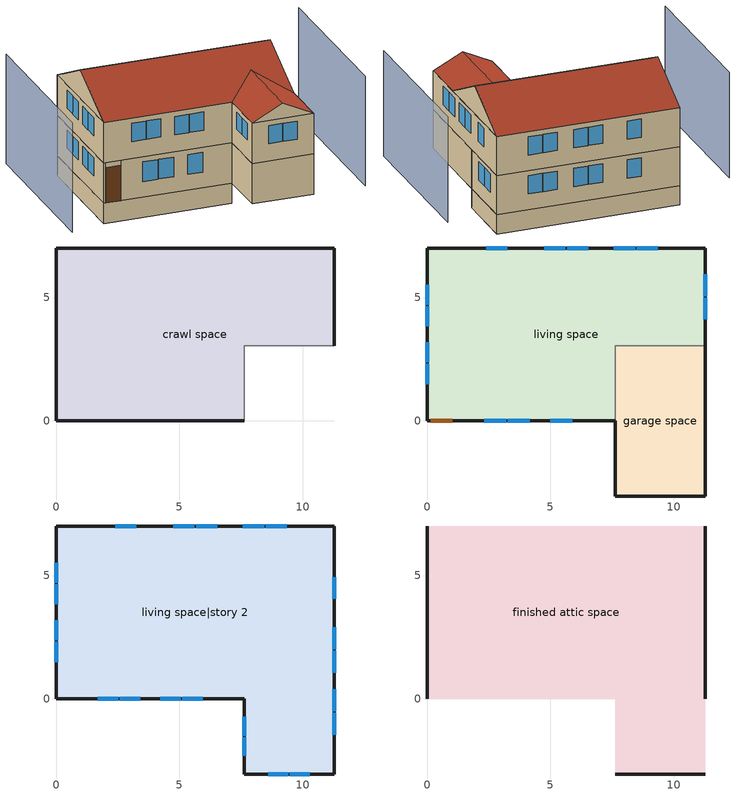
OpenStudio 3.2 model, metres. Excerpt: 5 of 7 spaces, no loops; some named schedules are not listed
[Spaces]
crawl space
 floor foundation (FloorFndGrndCS): 0,0 0,7.01 11.28,7.01 11.28,3.05 7.62,3.05 7.62,0 z-1.22
 wall foundation (WallFndGrndCS): 11.28,3.05 11.28,7.01 0,7.01 0,0 7.62,0 z-1.22:0
 wall adiabatic (WallFndGrndCS): 7.62,0 7.62,3.05 11.28,3.05 z-1.22:0
garage space
 floor foundation (FloorFndGrndUnfinSlab): 7.62,-3.05 7.62,3.05 11.28,3.05 11.28,-3.05 z0
 wall outside (WallExtUninsUnfin): 7.62,0 7.62,-3.05 11.28,-3.05 11.28,3.05 z0:2.44
 wall to living space (WallIntFinInsUnfin Reversed): 11.28,3.05 7.62,3.05 7.62,0 z0:2.44
living space
 floor to crawl space (FloorCSInsFin Reversed): 0,0 0,7.01 11.28,7.01 11.28,3.05 7.62,3.05 7.62,0 z0
 wall outside (WallExtInsFin): 11.28,3.05 11.28,7.01 0,7.01 0,0 0.13,0 1.05,0 7.62,0 z0:2.44
 window (WindowConstruction): 2.32,0 3.21,0 / 3.27,0 4.16,0 / 4.98,0 5.87,0 z0.95:2.13; 9.35,7.01 8.49,7.01 / 8.43,7.01 7.57,7.01 / 6.53,7.01 5.67,7.01 / 5.61,7.01 4.75,7.01 / 3.25,7.01 2.39,7.01 z0.98:2.13; 0,5.52 0,4.7 / 0,4.64 0,3.83 / 0,3.18 0,2.37 / 0,2.31 0,1.49 z1.05:2.13; 11.28,4.12 11.28,5 / 11.28,5.06 11.28,5.94 z0.96:2.13
 door (Door): 0.15,0 1.02,0 z0:2.13
living space|story 2
 floor to garage space (FloorFinInsUnfin): 11.28,3.05 11.28,-3.05 7.62,-3.05 7.62,3.05 z2.44
 floor to living space (FloorFinUninsFin): 11.28,7.01 11.28,3.05 7.62,3.05 7.62,0 0,0 0,7.01 z2.44
 wall outside (WallExtInsFin): 0,7.01 0,0 7.62,0 7.62,-3.05 11.28,-3.05 11.28,7.01 0,7.01 z2.44:4.88
 window (WindowConstruction): 1.68,0 2.51,0 / 2.57,0 3.4,0 / 4.22,0 5.05,0 / 5.11,0 5.94,0 z3.47:4.57; 8.61,-3.05 9.42,-3.05 / 9.48,-3.05 10.29,-3.05 / 0,5.52 0,4.7 / 0,4.64 0,3.83 / 0,3.18 0,2.37 / 0,2.31 0,1.49 z3.49:4.57; 9.35,7.01 8.49,7.01 / 8.43,7.01 7.57,7.01 / 6.53,7.01 5.67,7.01 / 5.61,7.01 4.75,7.01 / 3.25,7.01 2.39,7.01 z3.42:4.57; 7.62,-0.73 7.62,-1.49 / 7.62,-1.55 7.62,-2.31 z3.56:4.57; 11.28,-1.45 11.28,-0.56 / 11.28,-0.5 11.28,0.38 / 11.28,1.07 11.28,1.95 / 11.28,2.01 11.28,2.9 / 11.28,4.05 11.28,4.94 z3.39:4.57
finished attic space
 floor to living space|story 2 (FloorFinUninsFin): 11.28,7.01 11.28,0 0,0 0,7.01 z4.88; 7.62,-3.05 7.62,0 11.28,0 11.28,-3.05 z4.88
 wall outside (WallExtInsFin): 0,3.51,6.63 0,7.01,4.88 0,0,4.88; 11.28,3.51,6.63 11.28,0,4.88 11.28,7.01,4.88; 7.62,-3.05,4.88 11.28,-3.05,4.88 9.45,-3.05,5.79
 roof outside (RoofFinInsExt): 0,3.51,6.63 11.28,3.51,6.63 11.28,7.01,4.88 0,7.01,4.88; 7.62,0,4.88 7.62,-3.05,4.88 9.45,-3.05,5.79 9.45,1.83,5.79; 11.28,0,4.88 9.45,1.83,5.79 9.45,-3.05,5.79 11.28,-3.05,4.88; 0,3.51,6.63 0,0,4.88 7.62,0,4.88 9.45,1.83,5.79 11.28,0,4.88 11.28,3.51,6.63
shading: -3.05,7.01 -3.05,-3.05 / 14.33,-3.05 14.33,7.01 z0:6.63
[Site]
Denver Intl Ap_CO_USA: Latitude {deg}=39.83; Longitude {deg}=-104.65; Time Zone {hr}=-7; Elevation {m}=1650; Terrain=Suburbs
[ClimateZones]
Climate Zone Institution Name 1=Building America; Climate Zone Document Year 1=0; Climate Zone Value 1=Cold
[Site:WaterMainsTemperature]
Calculation Method=Correlation; Annual Average Outdoor Air Temperature {C}=10.8753; Maximum Difference In Monthly Average Outdoor Air Temperatures {deltaC}=23.1524
[Site:GroundTemperature:Deep]
10.8753, 10.8753, 10.8753, 10.8753, 10.8753, 10.8753, 10.8753, 10.8753, 10.8753, 10.8753, 10.8753, 10.8753
[Building]
Building 1: North Axis {deg}=22.5; Standards Number of Stories=3; Standards Number of Above Ground Stories=3; Standards Building Type=singlefamilydetached; Standards Number of Living Units=1
[Material] Roughness=Rough
Name | Thickness {m} | Conductivity {W/m-K} | Density {kg/m3} | Specific Heat {J/kg-K} | Thermal Absorptance | Solar Absorptance | Visible Absorptance
Asphalt Shingles, Medium | 0.009525 | 0.162714 | 1121.4 | 1465.45 | 0.91 | 0.85 | 0.85
RoofSheathing | 0.01905 | 0.115458 | 512.64 | 1214.23 | 0.82 | 0.3 | 0.3
RoofIns | 0.23495 | 0.0475588 | 78.34581 | 1123.46 | 0.91 | 0.85 | 0.91
Drywall 0.5 in. | 0.0127 | 0.160291 | 801 | 837.4 | 0.9 | 0.5 | 0.1
FoundationExtVertIns | 0.051816 | 0.029427 | 32.04 | 1214.23
Concrete 8.0 in.; FootingMaterial | 0.2032 | 1.803125 | 2242.8 | 837.4 | 0.9
Concrete 4.0 in. | 0.1016 | 1.803125 | 2242.8 | 837.4 | 0.9
FloorIns | 0.23495 | 2.59817 | 67.691 | 1210.98 | 0.82 | 0.3 | 0.3
Wood Floor | 0.015875 | 0.115458 | 544.68 | 1214.23
Floor Covering | 0.0127 | 0.0433444 | 54.468 | 1339.84 | 0.9 | 0.9
FloorIns 1 | 0.1397 | 0.0489548 | 106.365 | 1151.69 | 0.82 | 0.3 | 0.3
FloorFinStudAndAirFloor | 0.1397 | 0.557395 | 67.691 | 1210.98 | 0.9 | 0.5 | 0.9
Vinyl, Light | 0.009525 | 0.089435 | 177.822 | 1046.75 | 0.9 | 0.3 | 0.3
WallSheathing | 0.0127 | 0.115458 | 512.64 | 1214.23 | 0.82 | 0.3 | 0.3
WallStudAndCavity | 0.0889 | 0.054245 | 162.403 | 1178.92 | 0.9 | 0.3 | 0.9
WallStudAndCavity 1 | 0.0889 | 0.0548529 | 162.403 | 1178.92 | 0.82 | 0.3 | 0.82
WallStudAndCavity 2 | 0.0889 | 0.393744 | 83.0341 | 1211.67 | 0.9 | 0.3 | 0.9
WallStudAndCavity 3 | 0.0889 | 0.397942 | 83.0341 | 1211.67 | 0.82 | 0.3 | 0.3
res furniture material finished attic space | 0.1524 | 0.115458 | 640.8 | 1214.23 | 0.9 | 0.6 | 0.1
DoorMaterial | 0.04445 | 0.0612267 | 512.64 | 1214.23 | 0.82 | 0.3 | 0.3
[Construction]
RoofFinInsExt: Asphalt Shingles, Medium, RoofSheathing, RoofIns, Drywall 0.5 in.
WallFndGrndCS: Concrete 8.0 in.
FloorFndGrndCS; FloorFndGrndUnfinSlab: Concrete 4.0 in.
FloorCSInsFin Reversed: Floor Covering, Wood Floor, RoofSheathing, FloorIns
FootingConstruction: FootingMaterial
FloorFinInsUnfin: FloorIns 1, RoofSheathing, Wood Floor, Floor Covering
FloorFinUninsFin: Drywall 0.5 in., FloorFinStudAndAirFloor, RoofSheathing, Wood Floor, Floor Covering
WallExtInsFin: Vinyl, Light, WallSheathing, WallStudAndCavity, Drywall 0.5 in.
WallIntFinInsUnfin Reversed: WallStudAndCavity 1, WallSheathing
WallExtUninsUnfin: Vinyl, Light, WallSheathing, WallStudAndCavity 2
WallIntFinUninsFin: WallStudAndCavity 3, Drywall 0.5 in.
res furniture construction finished attic space; res furniture construction living space|story 2; res furniture construction living space; res furniture construction garage space: res furniture material finished attic space
WindowConstruction: WindowMaterial
Door: DoorMaterial
[WindowMaterial:Shade]
CoolingShade: Solar Transmittance=0.999; Solar Reflectance=0.00099; Visible Transmittance=0.999; Visible Reflectance=0.00099; Thermal Hemispherical Emissivity=1e-05; Thermal Transmittance=0.999; Thickness {m}=0.0001; Conductivity {W/m-K}=10000; Shade to Glass Distance {m}=0.001; Top Opening Multiplier=0; Bottom Opening Multiplier=0; Left-Side Opening Multiplier=0; Right-Side Opening Multiplier=0; Airflow Permeability=0
[WindowMaterial:SimpleGlazingSystem]
WindowMaterial: U-Factor {W/m2-K}=2.10086; Solar Heat Gain Coefficient=0.21
[ThermalZone] Use Ideal Air Loads=No
living zone: Thermostat=living zone temperature setpoint
garage zone; crawl zone: 
res ds res ashp clg asys ret air zone; res ds res ashp htg asys ret air zone: Volume {m3}=0.25
[Sizing:Zone] Zone Cooling Design Supply Air Temperature Input Method=SupplyAirTemperature; Zone Cooling Design Supply Air Temperature {C}=14; Zone Cooling Design Supply Air Temperature Difference {deltaC}=11.11; Zone Heating Design Supply Air Temperature Input Method=SupplyAirTemperature; Zone Heating Design Supply Air Temperature {C}=40; Zone Heating Design Supply Air Temperature Difference {deltaC}=11.11; Zone Cooling Design Supply Air Humidity Ratio {kg-H2O/kg-air}=0.0085; Zone Heating Design Supply Air Humidity Ratio {kg-H2O/kg-air}=0.008; Cooling Design Air Flow Method=DesignDay; Heating Design Air Flow Method=DesignDay; Account for Dedicated Outdoor Air System=No; Dedicated Outdoor Air System Control Strategy=NeutralSupplyAir; Dedicated Outdoor Air Low Setpoint Temperature for Design {C}=autosize; Dedicated Outdoor Air High Setpoint Temperature for Design {C}=autosize
garage zone; crawl zone; res ds res ashp clg asys ret air zone; res ds res ashp htg asys ret air zone
[Space]
Name | Space Type | Thermal Zone | Building Unit
garage space | Space Type 1 | garage zone
living space; living space|story 2; finished attic space | Space Type 2 | living zone | unit 1
crawl space | Space Type 3 | crawl zone
res ds res ashp clg asys ret air space |  | res ds res ashp clg asys ret air zone
res ds res ashp htg asys ret air space |  | res ds res ashp htg asys ret air zone
[SpaceType]
Name | Standards Space Type
Space Type 1 | garage
Space Type 2 | living
Space Type 3 | crawlspace
[BuildingUnit]
unit 1: Building Unit Type=Residential
[External:File]
8760.csv: File=8760.csv
[People:Definition] Number of People Calculation Method=People; Fraction Radiant=0.319734; Sensible Heat Fraction=0.573; Carbon Dioxide Generation Rate {m3/s-W}=0; Enable ASHRAE 55 Comfort Warnings=No; Mean Radiant Temperature Calculation Type=ZoneAveraged
Name | Number of People {people}
res occupants|finished attic space; res occupants|living space|story 2 | 0.959012
res occupants|living space | 0.721975
[People] Number of People Schedule=occupants; Activity Level Schedule=res occupants activity schedule; Multiplier=1
Name | People Definition | Space or SpaceType
res occupants|finished attic space | res occupants|finished attic space | finished attic space
res occupants|living space | res occupants|living space | living space
res occupants|living space|story 2 | res occupants|living space|story 2 | living space|story 2
[Foundation:Kiva] Wall Height Above Grade {m}=0.2032; Wall Depth Below Slab {m}=0.2032
Name | Exterior Vertical Insulation Material | Exterior Vertical Insulation Depth {m} | Footing Wall Construction
Foundation Kiva 1 | FoundationExtVertIns | 1.2192
Foundation Kiva 2 |  |  | FootingConstruction
[Foundation:Kiva:Settings]
Soil Conductivity {W/m-K}=1.731; Soil Density {kg/m3}=1842.3; Soil Specific Heat {J/kg-K}=418.7; Ground Solar Absorptivity=0.9; Ground Thermal Absorptivity=0.9; Ground Surface Roughness {m}=0.03; Far-Field Width {m}=40; Deep-Ground Boundary Condition=ZeroFlux; Deep-Ground Depth {m}=40; Minimum Cell Dimension {m}=0.02; Maximum Cell Growth Coefficient=1.5; Simulation Timestep=Hourly
[SurfaceProperty:ExposedFoundationPerimeter] Exposed Perimeter Calculation Method=TotalExposedPerimeter
Name | Total Exposed Perimeter {m}
Surface 28 | 29.8704
Surface 1 | 12.8016
[InternalMass:Definition] Design Level Calculation Method=SurfaceArea
Name | Construction | Surface Area {m2}
finished attic space Partition; living space|story 2 Partition | WallIntFinUninsFin | 90.2089
living space Partition | WallIntFinUninsFin | 67.9121
res furniture mass finished attic space | res furniture construction finished attic space | 36.0835
res furniture mass living space|story 2 | res furniture construction living space|story 2 | 36.0835
res furniture mass living space | res furniture construction living space | 27.1648
res furniture mass garage space | res furniture construction garage space | 2.22967
[InternalMass] Multiplier=1
Name | Internal Mass Definition | Space or SpaceType
finished attic space Partition | finished attic space Partition | finished attic space
living space|story 2 Partition | living space|story 2 Partition | living space|story 2
living space Partition | living space Partition | living space
res furniture mass finished attic space | res furniture mass finished attic space | finished attic space
res furniture mass living space|story 2 | res furniture mass living space|story 2 | living space|story 2
res furniture mass living space | res furniture mass living space | living space
res furniture mass garage space | res furniture mass garage space | garage space
[ShadingControl]
WindowShadingControl: Shading Type=InteriorShade; Shading Device Material=CoolingShade; Shading Control Type=OnIfScheduleAllows; Schedule=Window shading schedule; Shading Control Is Scheduled=Yes; Multiple Surface Control Type=Sequential; Sub Surface Name 1=Surface 10 - Window 1; Sub Surface Name 2=Surface 18 - Window 2; Sub Surface Name 3=Surface 18 - Window 3; Sub Surface Name 4=Surface 18 - Window 1; Sub Surface Name 5=Surface 8 - Window 4; Sub Surface Name 6=Surface 17 - Window 3; Sub Surface Name 7=Surface 20 - Window 1; Sub Surface Name 8=Surface 17 - Window 1; Sub Surface Name 9=Surface 17 - Window 4; Sub Surface Name 10=Surface 13 - Window 2; Sub Surface Name 11=Surface 13 - Window 1; Sub Surface Name 12=Surface 19 - Window 2; Sub Surface Name 13=Surface 17 - Window 2; Sub Surface Name 14=Surface 21 - Window 2; Sub Surface Name 15=Surface 21 - Window 3; Sub Surface Name 16=Surface 9 - Window 3; Sub Surface Name 17=Surface 16 - Window 4; Sub Surface Name 18=Surface 21 - Window 4; Sub Surface Name 19=Surface 18 - Window 4; Sub Surface Name 20=Surface 16 - Window 1; Sub Surface Name 21=Surface 18 - Window 5; Sub Surface Name 22=Surface 21 - Window 1; Sub Surface Name 23=Surface 10 - Window 2; Sub Surface Name 24=Surface 8 - Window 3; Sub Surface Name 25=Surface 17 - Window 5; Sub Surface Name 26=Surface 9 - Window 4; Sub Surface Name 27=Surface 9 - Window 2; Sub Surface Name 28=Surface 9 - Window 5; Sub Surface Name 29=Surface 9 - Window 1; Sub Surface Name 30=Surface 20 - Window 2; Sub Surface Name 31=Surface 16 - Window 2; Sub Surface Name 32=Surface 13 - Window 3; Sub Surface Name 33=Surface 16 - Window 3; Sub Surface Name 34=Surface 8 - Window 1; Sub Surface Name 35=Surface 19 - Window 1; Sub Surface Name 36=Surface 8 - Window 2
[WaterUse:Equipment:Definition]
Name | Peak Flow Rate {m3/s} | Target Temperature Schedule
res shower | 0.0176332 | fixtures temperature schedule
res sink | 0.0157378 | fixtures temperature schedule
res bath | 0.00441644 | fixtures temperature schedule
res shower dist; res sink dist; res bath dist | 0 | fixtures temperature schedule
res dw | 0.00104011 | res dw temperature schedule
res cw | 0.00629939 | res cw temperature schedule
[WaterUse:Equipment] Space=finished attic space
Name | Water Use Equipment Definition | Flow Rate Fraction Schedule
res shower | res shower | showers
res sink | res sink | sinks
res bath | res bath | baths
res shower dist | res shower dist | showers
res sink dist | res sink dist | sinks
res bath dist | res bath dist | baths
res dw | res dw | dishwasher
res cw | res cw | clothes_washer
[OtherEquipment:Definition] Design Level Calculation Method=EquipmentLevel
Name | Design Level {W} | Fraction Latent | Fraction Radiant | Fraction Lost
res shower | 507081 | 0.487197 | 0 | 0
res sink | 158036 | 0.312221 | 0 | 0
res bath | 65146.3 | 0 | 0 | 0
res hot water distribution | 99.0622 | 0 | 0 | 0
res range gas | 373.944 | 0.2 | 0.18 | 0.5
res cd gas | 195439 | 0.05 | 0.06 | 0.85
res ds res ashp clg asys SupSLkToLvEq; res ds res ashp clg asys SupLatLkToLvEq; res ds res ashp clg asys SupDCnToLvEq; res ds res ashp clg asys SupDCnToAhEq; res ds res ashp clg asys RetDCnToPlEq; res ds res ashp clg asys RetDCnToAhEquip; res ds res ashp clg asys SupSLkToAhEq; res ds res ashp clg asys SupLatLkToAhEq; res ds res ashp clg asys RetSLkEq; res ds res ashp clg asys RetLatLkEq; res ds res ashp htg asys SupSLkToLvEq; res ds res ashp htg asys SupLatLkToLvEq; res ds res ashp htg asys SupDCnToLvEq; res ds res ashp htg asys SupDCnToAhEq; res ds res ashp htg asys RetDCnToPlEq; res ds res ashp htg asys RetDCnToAhEquip; res ds res ashp htg asys SupSLkToAhEq; res ds res ashp htg asys SupLatLkToAhEq; res ds res ashp htg asys RetSLkEq; res ds res ashp htg asys RetLatLkEq | 0
[OtherEquipment]
Name | Other Equipment Definition | Space or SpaceType | Schedule | Fuel Type
res shower | res shower | finished attic space | showers
res sink | res sink | finished attic space | sinks
res bath | res bath | finished attic space | baths
res hot water distribution | res hot water distribution | finished attic space | res hot water distribution schedule
res range gas | res range gas | finished attic space | cooking_range | NaturalGas
res cd gas | res cd gas | finished attic space | clothes_dryer | NaturalGas
res ds res ashp clg asys SupSLkToLvEq | res ds res ashp clg asys SupSLkToLvEq | finished attic space | Always On Discrete | None
res ds res ashp clg asys SupLatLkToLvEq | res ds res ashp clg asys SupLatLkToLvEq | finished attic space | Always On Discrete | None
res ds res ashp clg asys SupDCnToLvEq | res ds res ashp clg asys SupDCnToLvEq | finished attic space | Always On Discrete | None
res ds res ashp clg asys SupDCnToAhEq | res ds res ashp clg asys SupDCnToAhEq | garage space | Always On Discrete | None
res ds res ashp clg asys RetDCnToPlEq | res ds res ashp clg asys RetDCnToPlEq | res ds res ashp clg asys ret air space | Always On Discrete | None
res ds res ashp clg asys RetDCnToAhEquip | res ds res ashp clg asys RetDCnToAhEquip | garage space | Always On Discrete | None
res ds res ashp clg asys SupSLkToAhEq | res ds res ashp clg asys SupSLkToAhEq | garage space | Always On Discrete | None
res ds res ashp clg asys SupLatLkToAhEq | res ds res ashp clg asys SupLatLkToAhEq | garage space | Always On Discrete | None
res ds res ashp clg asys RetSLkEq | res ds res ashp clg asys RetSLkEq | res ds res ashp clg asys ret air space | Always On Discrete | None
res ds res ashp clg asys RetLatLkEq | res ds res ashp clg asys RetLatLkEq | res ds res ashp clg asys ret air space | Always On Discrete | None
res ds res ashp htg asys SupSLkToLvEq | res ds res ashp htg asys SupSLkToLvEq | finished attic space | Always On Discrete | None
res ds res ashp htg asys SupLatLkToLvEq | res ds res ashp htg asys SupLatLkToLvEq | finished attic space | Always On Discrete | None
res ds res ashp htg asys SupDCnToLvEq | res ds res ashp htg asys SupDCnToLvEq | finished attic space | Always On Discrete | None
res ds res ashp htg asys SupDCnToAhEq | res ds res ashp htg asys SupDCnToAhEq | garage space | Always On Discrete | None
res ds res ashp htg asys RetDCnToPlEq | res ds res ashp htg asys RetDCnToPlEq | res ds res ashp htg asys ret air space | Always On Discrete | None
res ds res ashp htg asys RetDCnToAhEquip | res ds res ashp htg asys RetDCnToAhEquip | garage space | Always On Discrete | None
res ds res ashp htg asys SupSLkToAhEq | res ds res ashp htg asys SupSLkToAhEq | garage space | Always On Discrete | None
res ds res ashp htg asys SupLatLkToAhEq | res ds res ashp htg asys SupLatLkToAhEq | garage space | Always On Discrete | None
res ds res ashp htg asys RetSLkEq | res ds res ashp htg asys RetSLkEq | res ds res ashp htg asys ret air space | Always On Discrete | None
res ds res ashp htg asys RetLatLkEq | res ds res ashp htg asys RetLatLkEq | res ds res ashp htg asys ret air space | Always On Discrete | None
[ThermostatSetpoint:DualSetpoint]
living zone temperature setpoint: Heating Setpoint Temperature Schedule=res heating setpoint; Cooling Setpoint Temperature Schedule=res cooling setpoint
[ElectricEquipment:Definition] Design Level Calculation Method=EquipmentLevel
Name | Design Level {W} | Fraction Latent | Fraction Radiant | Fraction Lost
res ceil fan non benchmark equip | 0 | 0 | 0.558 | 0.07
res ceil fan benchmark|finished attic space; res ceil fan benchmark|living space|story 2 | 16.4343 | 0 | 0.558 | 0.07
res ceil fan benchmark|living space | 12.3722 | 0 | 0.558 | 0.07
res refrig | 65.0889 | 0 | 0 | 0
res range electric | 35.8746 | 0.3 | 0.24 | 0.3
res dw | 136388 | 0.15 | 0.36 | 0.25
res cw | 70491.5 | 0 | 0.48 | 0.2
res cd electric | 14710.5 | 0 | 0.6 | 0
res misc plug loads|finished attic space; res misc plug loads|living space|story 2 | 181.559 | 0.021 | 0.558 | 0.049
res misc plug loads|living space | 136.683 | 0.021 | 0.558 | 0.049
res infil_1 house fan; res infil_1 range fan; res infil_1 bath fan | 0 | 0 | 0 | 1
[ElectricEquipment]
Name | Electric Equipment Definition | Space or SpaceType | Schedule
res ceil fan non benchmark equip | res ceil fan non benchmark equip | finished attic space | res ceil fan master
res ceil fan benchmark|finished attic space | res ceil fan benchmark|finished attic space | finished attic space | ceiling_fan
res ceil fan benchmark|living space | res ceil fan benchmark|living space | living space | ceiling_fan
res ceil fan benchmark|living space|story 2 | res ceil fan benchmark|living space|story 2 | living space|story 2 | ceiling_fan
res refrig | res refrig | finished attic space | res refrig schedule
res range electric | res range electric | finished attic space | cooking_range
res dw | res dw | finished attic space | dishwasher_power
res cw | res cw | finished attic space | clothes_washer_power
res cd electric | res cd electric | finished attic space | clothes_dryer
res misc plug loads|finished attic space | res misc plug loads|finished attic space | finished attic space | plug_loads
res misc plug loads|living space | res misc plug loads|living space | living space | plug_loads
res misc plug loads|living space|story 2 | res misc plug loads|living space|story 2 | living space|story 2 | plug_loads
res infil_1 house fan | res infil_1 house fan | finished attic space | Always On Discrete
res infil_1 range fan | res infil_1 range fan | finished attic space | Always On Discrete
res infil_1 bath fan | res infil_1 bath fan | finished attic space | Always On Discrete
[EnergyManagementSystem:Sensor]
Name | Output Variable or Output Meter Index Key | Output Variable or Output Meter
res_ceil_fan_sched_val_sensor | res ceil fan schedule | Schedule Value
res_nv_pb_s |  | Site Outdoor Air Barometric Pressure
res_af_vw_s |  | Site Wind Speed
res_nv_wt_s |  | Site Outdoor Air Humidity Ratio
res_nv_1_nva_s | res nv_1 avail schedule | Schedule Value
res_nv_1_sp_s | res nv_1 temp schedule | Schedule Value
res_ds_res_ashp_clg_asys_ah_mfr_s | Node 25 | System Node Mass Flow Rate
res_ds_res_ashp_clg_asys_ah_vfr_s | Node 25 | System Node Current Density Volume Flow Rate
res_ds_res_ashp_clg_asys_ah_tt_s | Node 25 | System Node Temperature
res_ds_res_ashp_clg_asys_ra_t_s | Node 28 | System Node Temperature
res_ds_res_ashp_clg_asys_ah_wt_s | Node 25 | System Node Humidity Ratio
res_ds_res_ashp_clg_asys_ra_w_s | Node 28 | System Node Humidity Ratio
res_ds_res_ashp_clg_asys_ah_t_s; res_ds_res_ashp_htg_asys_ah_t_s | garage zone | Zone Air Temperature
res_ds_res_ashp_clg_asys_ah_w_s; res_ds_res_ashp_htg_asys_ah_w_s | garage zone | Zone Mean Air Humidity Ratio
res_ds_res_ashp_htg_asys_ah_mfr_s | Node 18 | System Node Mass Flow Rate
res_ds_res_ashp_htg_asys_ah_vfr_s | Node 18 | System Node Current Density Volume Flow Rate
res_ds_res_ashp_htg_asys_ah_tt_s | Node 18 | System Node Temperature
res_ds_res_ashp_htg_asys_ra_t_s | Node 21 | System Node Temperature
res_ds_res_ashp_htg_asys_ah_wt_s | Node 18 | System Node Humidity Ratio
res_ds_res_ashp_htg_asys_ra_w_s | Node 21 | System Node Humidity Ratio
res_infil_1_range_sch_s | res mv_1 range exhaust schedule | Schedule Value
res_infil_1_bath_sch_s | res mv_1 bath exhaust schedule | Schedule Value
res_infil_1_dryer_sch_s | clothes_dryer_exhaust | Schedule Value
res_infil_1_wh_sch_s | Always On Discrete | Schedule Value
[EnergyManagementSystem:Actuator]
Name | Actuated Component | Actuated Component Type | Actuated Component Control Type
res_ceil_fan_sched_override | res ceil fan master | Schedule:Constant | Schedule Value
res_nv_1_flow_act | res nv_1 flow | Zone Infiltration | Air Exchange Flow Rate
res_ds_res_ashp_clg_asys_SupSLkToLvEq_act | res ds res ashp clg asys SupSLkToLvEq | OtherEquipment | Power Level
res_ds_res_ashp_clg_asys_SupLatLkToLvEq_act | res ds res ashp clg asys SupLatLkToLvEq | OtherEquipment | Power Level
res_ds_res_ashp_clg_asys_SupDCnToLvEq_act | res ds res ashp clg asys SupDCnToLvEq | OtherEquipment | Power Level
res_ds_res_ashp_clg_asys_SupDCnToAhEq_act | res ds res ashp clg asys SupDCnToAhEq | OtherEquipment | Power Level
res_ds_res_ashp_clg_asys_RetDCnToPlEq_act | res ds res ashp clg asys RetDCnToPlEq | OtherEquipment | Power Level
res_ds_res_ashp_clg_asys_RetDCnToAhEquip_act | res ds res ashp clg asys RetDCnToAhEquip | OtherEquipment | Power Level
res_ds_res_ashp_clg_asys_SupSLkToAhEq_act | res ds res ashp clg asys SupSLkToAhEq | OtherEquipment | Power Level
res_ds_res_ashp_clg_asys_SupLatLkToAhEq_act | res ds res ashp clg asys SupLatLkToAhEq | OtherEquipment | Power Level
res_ds_res_ashp_clg_asys_RetSLkEq_act | res ds res ashp clg asys RetSLkEq | OtherEquipment | Power Level
res_ds_res_ashp_clg_asys_RetLatLkEq_act | res ds res ashp clg asys RetLatLkEq | OtherEquipment | Power Level
res_ds_res_ashp_clg_asys_AhToLivMix_act | res ds res ashp clg asys AhToLivMix | ZoneMixing | Air Exchange Flow Rate
res_ds_res_ashp_clg_asys_LivToAhMix_act | res ds res ashp clg asys LivToAhMix | ZoneMixing | Air Exchange Flow Rate
res_ds_res_ashp_htg_asys_SupSLkToLvEq_act | res ds res ashp htg asys SupSLkToLvEq | OtherEquipment | Power Level
res_ds_res_ashp_htg_asys_SupLatLkToLvEq_act | res ds res ashp htg asys SupLatLkToLvEq | OtherEquipment | Power Level
res_ds_res_ashp_htg_asys_SupDCnToLvEq_act | res ds res ashp htg asys SupDCnToLvEq | OtherEquipment | Power Level
res_ds_res_ashp_htg_asys_SupDCnToAhEq_act | res ds res ashp htg asys SupDCnToAhEq | OtherEquipment | Power Level
res_ds_res_ashp_htg_asys_RetDCnToPlEq_act | res ds res ashp htg asys RetDCnToPlEq | OtherEquipment | Power Level
res_ds_res_ashp_htg_asys_RetDCnToAhEquip_act | res ds res ashp htg asys RetDCnToAhEquip | OtherEquipment | Power Level
res_ds_res_ashp_htg_asys_SupSLkToAhEq_act | res ds res ashp htg asys SupSLkToAhEq | OtherEquipment | Power Level
res_ds_res_ashp_htg_asys_SupLatLkToAhEq_act | res ds res ashp htg asys SupLatLkToAhEq | OtherEquipment | Power Level
res_ds_res_ashp_htg_asys_RetSLkEq_act | res ds res ashp htg asys RetSLkEq | OtherEquipment | Power Level
res_ds_res_ashp_htg_asys_RetLatLkEq_act | res ds res ashp htg asys RetLatLkEq | OtherEquipment | Power Level
res_ds_res_ashp_htg_asys_AhToLivMix_act | res ds res ashp htg asys AhToLivMix | ZoneMixing | Air Exchange Flow Rate
res_ds_res_ashp_htg_asys_LivToAhMix_act | res ds res ashp htg asys LivToAhMix | ZoneMixing | Air Exchange Flow Rate
res_infil_1_house_fan_act | res infil_1 house fan | ElectricEquipment | Electricity Rate
res_infil_1_range_fan_act | res infil_1 range fan | ElectricEquipment | Electricity Rate
res_infil_1_bath_fan_act | res infil_1 bath fan | ElectricEquipment | Electricity Rate
res_infil_1_flow_act | res infil_1 flow | Zone Infiltration | Air Exchange Flow Rate
[EnergyManagementSystem:Program]
res_ceil_fan_schedule_program: If res_ceil_fan_sched_val_sensor == 0; Set res_ceil_fan_sched_override = 0; ElseIf res_ceil_fan_tin_sensor < 24.389; Set res_ceil_fan_sched_override = 0; Else; Set res_ceil_fan_sched_override = 1; EndIf
res_nv_1_program: Set Tdiff = res_af_1_tin_s-res_af_1_tt_s; Set dT = (@Abs Tdiff); Set pt = (@RhFnTdbWPb res_af_1_tt_s res_nv_wt_s res_nv_pb_s); Set NVA = 13603.507788086115; Set Cs = 0.00024368211683848797; Set Cw = 0.00010154062060207715; Set MNV = 2.464492068866018; Set MHR = 0.0115; Set MRH = 0.7; Set temp1 = (res_nv_1_nva_s*NVA); Set SGNV = temp1*((((Cs*dT)+(Cw*(res_af_vw_s^2)))^0.5)/1000); If (res_nv_wt_s<MHR) && (pt<MRH) && (res_af_1_tin_s>res_nv_1_sp_s); Set temp2 = (res_af_1_tin_s-res_nv_1_sp_s); Set NVadj1 = temp2/(res_af_1_tin_s-res_af_1_tt_s); Set NVadj2 = (@Min NVadj1 1); Set NVadj3 = (@Max NVadj2 0); Set NVadj = SGNV*NVadj3; Set res_nv_1_flow_act = (@Min NVadj MNV); Else; Set res_nv_1_flow_act = 0; EndIf
res_ds_res_ashp_clg_asys_program: Set res_ds_res_ashp_clg_asys_AhMfr = res_ds_res_ashp_clg_asys_ah_mfr_s; Set res_ds_res_ashp_clg_asys_FanRtf = res_ds_res_ashp_clg_asys_fan_rtf_s; Set res_ds_res_ashp_clg_asys_AhVfr = res_ds_res_ashp_clg_asys_ah_vfr_s; Set res_ds_res_ashp_clg_asys_AhTt = res_ds_res_ashp_clg_asys_ah_tt_s; Set res_ds_res_ashp_clg_asys_AhWt = res_ds_res_ashp_clg_asys_ah_wt_s; Set res_ds_res_ashp_clg_asys_RaT = res_ds_res_ashp_clg_asys_ra_t_s; Set res_ds_res_ashp_clg_asys_RaW = res_ds_res_ashp_clg_asys_ra_w_s; Set res_ds_res_ashp_clg_asys_AhT = res_ds_res_ashp_clg_asys_ah_t_s; Set res_ds_res_ashp_clg_asys_AhW = res_ds_res_ashp_clg_asys_ah_w_s; Run res_ds_res_ashp_clg_asys_lk_subrout; Set res_ds_res_ashp_clg_asys_SupSLkToLvEq_act = res_ds_res_ashp_clg_asys_SupSLkToLv; Set res_ds_res_ashp_clg_asys_SupLatLkToLvEq_act = res_ds_res_ashp_clg_asys_SupLatLkToLv; Set res_ds_res_ashp_clg_asys_SupDCnToLvEq_act = res_ds_res_ashp_clg_asys_SupDCnToLv; Set res_ds_res_ashp_clg_asys_SupDCnToAhEq_act = res_ds_res_ashp_clg_asys_SupDCnToAh; Set res_ds_res_ashp_clg_asys_SupSLkToAhEq_act = res_ds_res_ashp_clg_asys_SupSLkToAh; Set res_ds_res_ashp_clg_asys_SupLatLkToAhEq_act = res_ds_res_ashp_clg_asys_SupLatLkToAh; Set res_ds_res_ashp_clg_asys_RetSLkEq_act = res_ds_res_ashp_clg_asys_RetSLk; Set res_ds_res_ashp_clg_asys_RetLatLkEq_act = res_ds_res_ashp_clg_asys_RetLatLk; Set res_ds_res_ashp_clg_asys_RetDCnToPlEq_act = res_ds_res_ashp_clg_asys_RetDCnToPl; Set res_ds_res_ashp_clg_asys_RetDCnToAhEquip_act = res_ds_res_ashp_clg_asys_RetDCnToAh; Set res_ds_res_ashp_clg_asys_AhToLivMix_act = res_ds_res_ashp_clg_asys_AhToLiv; Set res_ds_res_ashp_clg_asys_LivToAhMix_act = res_ds_res_ashp_clg_asys_LivToAh
res_ds_res_ashp_htg_asys_program: Set res_ds_res_ashp_htg_asys_AhMfr = res_ds_res_ashp_htg_asys_ah_mfr_s; Set res_ds_res_ashp_htg_asys_FanRtf = res_ds_res_ashp_htg_asys_fan_rtf_s; Set res_ds_res_ashp_htg_asys_AhVfr = res_ds_res_ashp_htg_asys_ah_vfr_s; Set res_ds_res_ashp_htg_asys_AhTt = res_ds_res_ashp_htg_asys_ah_tt_s; Set res_ds_res_ashp_htg_asys_AhWt = res_ds_res_ashp_htg_asys_ah_wt_s; Set res_ds_res_ashp_htg_asys_RaT = res_ds_res_ashp_htg_asys_ra_t_s; Set res_ds_res_ashp_htg_asys_RaW = res_ds_res_ashp_htg_asys_ra_w_s; Set res_ds_res_ashp_htg_asys_AhT = res_ds_res_ashp_htg_asys_ah_t_s; Set res_ds_res_ashp_htg_asys_AhW = res_ds_res_ashp_htg_asys_ah_w_s; Run res_ds_res_ashp_htg_asys_lk_subrout; Set res_ds_res_ashp_htg_asys_SupSLkToLvEq_act = res_ds_res_ashp_htg_asys_SupSLkToLv; Set res_ds_res_ashp_htg_asys_SupLatLkToLvEq_act = res_ds_res_ashp_htg_asys_SupLatLkToLv; Set res_ds_res_ashp_htg_asys_SupDCnToLvEq_act = res_ds_res_ashp_htg_asys_SupDCnToLv; Set res_ds_res_ashp_htg_asys_SupDCnToAhEq_act = res_ds_res_ashp_htg_asys_SupDCnToAh; Set res_ds_res_ashp_htg_asys_SupSLkToAhEq_act = res_ds_res_ashp_htg_asys_SupSLkToAh; Set res_ds_res_ashp_htg_asys_SupLatLkToAhEq_act = res_ds_res_ashp_htg_asys_SupLatLkToAh; Set res_ds_res_ashp_htg_asys_RetSLkEq_act = res_ds_res_ashp_htg_asys_RetSLk; Set res_ds_res_ashp_htg_asys_RetLatLkEq_act = res_ds_res_ashp_htg_asys_RetLatLk; Set res_ds_res_ashp_htg_asys_RetDCnToPlEq_act = res_ds_res_ashp_htg_asys_RetDCnToPl; Set res_ds_res_ashp_htg_asys_RetDCnToAhEquip_act = res_ds_res_ashp_htg_asys_RetDCnToAh; Set res_ds_res_ashp_htg_asys_AhToLivMix_act = res_ds_res_ashp_htg_asys_AhToLiv; Set res_ds_res_ashp_htg_asys_LivToAhMix_act = res_ds_res_ashp_htg_asys_LivToAh
res_infil_1_program: Set p_m = 0.14; Set p_s = 0.22; Set s_m = 270; Set s_s = 370; Set z_m = 9.99744; Set z_s = 6.6294; Set f_t = (((s_m/z_m)^p_m)*((z_s/s_s)^p_s)); Set Tdiff = res_af_1_tin_s-res_af_1_tt_s; Set dT = @Abs Tdiff; Set c = 0.0682; Set Cs = 0.0889; Set Cw = 0.1284; Set n = 0.67; Set sft = (f_t*0.7000000000000001); Set temp1 = ((c*Cw)*((sft*res_af_vw_s)^(2*n)))^2; Set Qn = (((c*Cs*(dT^n))^2)+temp1)^0.5; Set Tdiff = res_af_1_tin_s-res_af_1_tt_s; Set dT = @Abs Tdiff; Set QWHV = res_infil_1_wh_sch_s*0.0268; Set Qrange = res_infil_1_range_sch_s*0.0472; Set Qdryer = res_infil_1_dryer_sch_s*0.0472; Set Qbath = res_infil_1_bath_sch_s*0.0472; Set QhpwhOut = 0; Set QhpwhIn = 0; Set QductsOut = 0; Set QductsIn = 0; Set QductsOut = QductsOut+res_ds_res_ashp_clg_asys_lk_ret_fan_equiv; Set QductsIn = QductsIn+res_ds_res_ashp_clg_asys_lk_sup_fan_equiv; Set QductsOut = QductsOut+res_ds_res_ashp_htg_asys_lk_ret_fan_equiv; Set QductsIn = QductsIn+res_ds_res_ashp_htg_asys_lk_sup_fan_equiv; Set Qout = QWHV+Qrange+Qbath+Qdryer+QhpwhOut+QductsOut; Set Qin = QhpwhIn+QductsIn; Set Qu = (@Abs (Qout-Qin)); Set Qb = (@Min Qout Qin); Set faneff_wh = 0.9438948864000002; Set res_infil_1_house_fan_act = (QWHV*300)/faneff_wh*1; Set faneff_sp = 0.4719474432000001; Set res_infil_1_range_fan_act = (Qrange*300)/faneff_sp; Set res_infil_1_bath_fan_act = (Qbath*300)/faneff_sp; Set Q_acctd_for_elsewhere = QhpwhOut+QhpwhIn+QductsOut+QductsIn; Set res_infil_1_flow_act = (((Qu^2)+(Qn^2))^0.5)-Q_acctd_for_elsewhere; Set res_infil_1_flow_act = (@Max res_infil_1_flow_act 0)
[EnergyManagementSystem:ProgramCallingManager]
res ceil fan program calling manager: BeginTimestepBeforePredictor; res_ceil_fan_schedule_program
res af_1 program calling manager: BeginTimestepBeforePredictor; res_infil_1_program; res_nv_1_program
res ds res ashp clg asys program calling manager: EndOfSystemTimestepAfterHVACReporting; res_ds_res_ashp_clg_asys_program
res ds res ashp htg asys program calling manager: EndOfSystemTimestepAfterHVACReporting; res_ds_res_ashp_htg_asys_program
[Lights:Definition] Design Level Calculation Method=LightingLevel; Fraction Radiant=0.6; Fraction Visible=0.2; Return Air Fraction=0
Name | Lighting Level {W}
res lighting interior finished attic space; res lighting interior living space|story 2 | 236.097
res lighting interior living space | 177.741
res lighting garage garage space | 22.6628
[Lights] Fraction Replaceable=1
Name | Lights Definition | Space or SpaceType | Schedule
res lighting interior finished attic space | res lighting interior finished attic space | finished attic space | lighting_interior
res lighting interior living space | res lighting interior living space | living space | lighting_interior
res lighting interior living space|story 2 | res lighting interior living space|story 2 | living space|story 2 | lighting_interior
res lighting garage garage space | res lighting garage garage space | garage space | lighting_garage
[Exterior:Lights:Definition]
res lighting exterior: Design Level {W}=52.9517
[Exterior:Lights]
res lighting exterior: Exterior Lights Definition=res lighting exterior; Schedule=lighting_exterior
[SpaceInfiltration:EffectiveLeakageArea]
res infil|garage space: Space or SpaceType=garage space; Schedule=Always On Discrete; Effective Air Leakage Area {cm2}=75.4291; Stack Coefficient=0.000129067; Wind Coefficient=4.38083e-05
[SpaceInfiltration:DesignFlowRate] Space or SpaceType=finished attic space; Schedule=Always On Discrete; Design Flow Rate Calculation Method=Flow/Space; Design Flow Rate {m3/s}=0
res nv_1 flow; res infil_1 flow
[AirLoopHVAC:ReturnPlenum]
Name | ThermalZone
res ashp clg asys return plenum | res ds res ashp clg asys ret air zone
res ashp htg asys return plenum | res ds res ashp htg asys ret air zone
[ZoneMixing] Schedule=Always On Continuous; Design Flow Rate Calculation Method=Flow/Zone; Design Flow Rate {m3/s}=0
Name | Zone | Source Zone
res ds res ashp clg asys AhToLivMix; res ds res ashp htg asys AhToLivMix | living zone | garage zone
res ds res ashp clg asys LivToAhMix; res ds res ashp htg asys LivToAhMix | garage zone | living zone
[EnergyManagementSystem:Subroutine]
res_ds_res_ashp_clg_asys_lk_subrout: Set f_sup = 0.1499250749250749; Set f_ret = 0.0750749250749251; Set f_OA = 0.0748501498501498; Set oafrate = f_OA * res_ds_res_ashp_clg_asys_AhVfr; Set suplkfrate = f_sup * res_ds_res_ashp_clg_asys_AhVfr; Set retlkfrate = f_ret * res_ds_res_ashp_clg_asys_AhVfr; Set res_ds_res_ashp_clg_asys_AhToLiv = (@Abs (suplkfrate-retlkfrate-oafrate)); Set res_ds_res_ashp_clg_asys_LivToAh = 0; Set res_ds_res_ashp_clg_asys_lk_sup_fan_equiv = 0; Set res_ds_res_ashp_clg_asys_lk_ret_fan_equiv = oafrate; If res_ds_res_ashp_clg_asys_AhMfr>0; Set h_SA=(@HFnTdbW res_ds_res_ashp_clg_asys_AhTt res_ds_res_ashp_clg_asys_AhWt); Set h_AHZ=(@HFnTdbW res_ds_res_ashp_clg_asys_AhT res_ds_res_ashp_clg_asys_AhW); Set h_RA=(@HFnTdbW res_ds_res_ashp_clg_asys_RaT res_ds_res_ashp_clg_asys_RaW); Set h_fg=(@HfgAirFnWTdb res_ds_res_ashp_clg_asys_AhWt res_ds_res_ashp_clg_asys_AhTt); Set SALkQtot=f_sup*res_ds_res_ashp_clg_asys_AhMfr*(h_RA-h_SA); Set temp1=h_fg*(res_ds_res_ashp_clg_asys_RaW-res_ds_res_ashp_clg_asys_AhWt); Set res_ds_res_ashp_clg_asys_SupLatLkToLv = f_sup*res_ds_res_ashp_clg_asys_AhMfr*temp1; Set res_ds_res_ashp_clg_asys_SupSLkToLv = SALkQtot-res_ds_res_ashp_clg_asys_SupLatLkToLv; Set eTm=(res_ds_res_ashp_clg_asys_FanRtf/(res_ds_res_ashp_clg_asys_AhMfr*1006.0))*167.957; Set eTm=0-eTm; Set temp4=res_ds_res_ashp_clg_asys_AhT; Set tsup=temp4+((res_ds_res_ashp_clg_asys_AhTt-res_ds_res_ashp_clg_asys_AhT)*(@Exp eTm)); Set temp5=tsup-res_ds_res_ashp_clg_asys_AhTt; Set res_ds_res_ashp_clg_asys_SupDCnToLv = res_ds_res_ashp_clg_asys_AhMfr*1006.0*temp5; Set res_ds_res_ashp_clg_asys_SupDCnToAh = 0-res_ds_res_ashp_clg_asys_SupDCnToLv; Set eTm=(res_ds_res_ashp_clg_asys_FanRtf/(res_ds_res_ashp_clg_asys_AhMfr*1006.0))*93.309; Set eTm=0-eTm; Set temp6=res_ds_res_ashp_clg_asys_AhT; Set tret=temp6+((res_ds_res_ashp_clg_asys_RaT-res_ds_res_ashp_clg_asys_AhT)*(@Exp eTm)); Set temp7=tret-res_ds_res_ashp_clg_asys_RaT; Set res_ds_res_ashp_clg_asys_RetDCnToPl=res_ds_res_ashp_clg_asys_AhMfr*1006.0*temp7; Set res_ds_res_ashp_clg_asys_RetDCnToAh=0-res_ds_res_ashp_clg_asys_RetDCnToPl; Set res_ds_res_ashp_clg_asys_RetLatLk=0; Set temp2=(res_ds_res_ashp_clg_asys_AhT-res_ds_res_ashp_clg_asys_RaT); Set res_ds_res_ashp_clg_asys_RetSLk=f_ret*res_ds_res_ashp_clg_asys_AhMfr*1006.0*temp2; Set QtLkToAHZn=f_sup*res_ds_res_ashp_clg_asys_AhMfr*(h_SA-h_AHZ); Set temp3=(res_ds_res_ashp_clg_asys_AhWt-res_ds_res_ashp_clg_asys_AhW); Set res_ds_res_ashp_clg_asys_SupLatLkToAh=f_sup*res_ds_res_ashp_clg_asys_AhMfr*h_fg; Set res_ds_res_ashp_clg_asys_SupLatLkToAh=res_ds_res_ashp_clg_asys_SupLatLkToAh*temp3; Set res_ds_res_ashp_clg_asys_SupSLkToAh=QtLkToAHZn-res_ds_res_ashp_clg_asys_SupLatLkToAh; Else; Set res_ds_res_ashp_clg_asys_SupLatLkToLv=0; Set res_ds_res_ashp_clg_asys_SupSLkToLv=0; Set res_ds_res_ashp_clg_asys_SupDCnToLv=0; Set res_ds_res_ashp_clg_asys_SupDCnToAh=0; Set res_ds_res_ashp_clg_asys_RetDCnToPl=0; Set res_ds_res_ashp_clg_asys_RetDCnToAh=0; Set res_ds_res_ashp_clg_asys_RetLatLk=0; Set res_ds_res_ashp_clg_asys_RetSLk=0; Set res_ds_res_ashp_clg_asys_SupLatLkToAh=0; Set res_ds_res_ashp_clg_asys_SupSLkToAh=0; EndIf
[Schedule:File] External File=8760.csv; Rows to Skip at Top=1; Number of Hours of Data=8760; Minutes per Item=60
Name | Column Number
occupants | 1
showers | 12
sinks | 13
baths | 11
ceiling_fan | 14
cooking_range | 2
dishwasher | 10
dishwasher_power | 17
clothes_washer | 8
clothes_washer_power | 16
clothes_dryer | 9
lighting_interior | 4
lighting_garage | 6
lighting_exterior | 5
plug_loads | 3
clothes_dryer_exhaust | 15
[Schedule:Constant]
Name | Value
res occupants activity schedule | 112.539
fixtures temperature schedule | 43.3333
Always On Discrete; res ceil fan master; Always On Continuous | 1
res dw temperature schedule; res cw temperature schedule | 52.666
[Schedule:Ruleset]
Name | Default Day Schedule | Summer Design Day Schedule | Winter Design Day Schedule
Window shading schedule | Schedule Day 3
res hot water distribution schedule | Schedule Day 4
res heating setpoint | Schedule Day 7 | res heating setpoint summer design | res heating setpoint winter design
res cooling setpoint | Schedule Day 8 | res cooling setpoint summer design | res cooling setpoint winter design
res ceil fan schedule | Schedule Day 2
res refrig schedule | Schedule Day 10 | res refrig schedule summer design | res refrig schedule winter design
res nv_1 temp schedule | Schedule Day 13
res nv_1 avail schedule | Schedule Day 14
res mv_1 range exhaust schedule | Schedule Day 17 | res mv_1 range exhaust schedule summer design | res mv_1 range exhaust schedule winter design
res mv_1 bath exhaust schedule | Schedule Day 18 | res mv_1 bath exhaust schedule summer design | res mv_1 bath exhaust schedule winter design
[Schedule:Day]
Schedule Day 3; Window shading schedule allday1; Window shading schedule allday2; Window shading schedule allday3; Window shading schedule allday4; Window shading schedule allday11; Window shading schedule allday12; Schedule Day 4; Schedule Day 7; Schedule Day 8; Schedule Day 2; Schedule Day 10; res refrig schedule winter design; Schedule Day 14: 24, 0, 0
Window shading schedule allday5; Window shading schedule allday6; Window shading schedule allday7; Window shading schedule allday8; Window shading schedule allday9; Window shading schedule allday10; res refrig schedule summer design: 24, 0, 1
res hot water distribution schedule allday1; res hot water distribution schedule allday2; res hot water distribution schedule allday3; res hot water distribution schedule allday4; res hot water distribution schedule allday5; res hot water distribution schedule allday6; res hot water distribution schedule allday7; res hot water distribution schedule allday8; res hot water distribution schedule allday9; res hot water distribution schedule allday10; res hot water distribution schedule allday11; res hot water distribution schedule allday12: 1, 0, 0.078424, 2, 0, 0.0392749, 4, 0, 0.00981873, 5, 0, 0.0392749, 6, 0, 0.274547, 7, 0, 0.941213, 8, 0, 1, 9, 0, 0.960725, 10, 0, 0.843152, 11, 0, 0.764728, 12, 0, 0.60788, 13, 0, 0.529456, 15, 0, 0.470544, 16, 0, 0.411757, 17, 0, 0.548968, 18, 0, 0.725453, 19, 0, 0.86279, 20, 0, 0.823515, 21, 0, 0.745091, 22, 0, 0.60788, 23, 0, 0.529456, 24, 0, 0.294058
res heating setpoint allday1; res heating setpoint allday2; res heating setpoint allday3; res heating setpoint allday4; res heating setpoint allday5; res heating setpoint allday6; res heating setpoint allday7; res heating setpoint allday8; res heating setpoint allday9; res heating setpoint allday10; res heating setpoint allday11; res heating setpoint allday12: 24, 0, 21.6667
res heating setpoint winter design; res cooling setpoint winter design: 24, 0, 21.1111
res heating setpoint summer design; res cooling setpoint summer design: 24, 0, 23.8889
res cooling setpoint allday1; res cooling setpoint allday2; res cooling setpoint allday3; res cooling setpoint allday4; res cooling setpoint allday5; res cooling setpoint allday6; res cooling setpoint allday7; res cooling setpoint allday8; res cooling setpoint allday9; res cooling setpoint allday10; res cooling setpoint allday11; res cooling setpoint allday12: 1, 0, 24.4444, 2, 0, 24.4444, 3, 0, 24.4444, 4, 0, 24.4444, 5, 0, 24.4444, 6, 0, 24.4444, 7, 0, 24.4444, 8, 0, 24.4444, 9, 0, 24.4444, 10, 0, 24.4444, 11, 0, 24.4444, 12, 0, 24.4444, 13, 0, 24.4444, 14, 0, 24.4444, 15, 0, 24.4444, 16, 0, 24.4444, 17, 0, 24.4444, 18, 0, 24.4444, 19, 0, 24.4444, 20, 0, 24.4444, 21, 0, 24.4444, 22, 0, 24.4444, 23, 0, 24.4444, 24, 0, 24.4444
res refrig schedule allday1; res refrig schedule allday12: 1, 0, 0.610949, 2, 0, 0.595675, 3, 0, 0.580401, 4, 0, 0.565128, 6, 0, 0.549854, 7, 0, 0.580401, 8, 0, 0.610949, 10, 0, 0.626223, 12, 0, 0.610949, 15, 0, 0.641496, 16, 0, 0.626223, 17, 0, 0.672044, 18, 0, 0.733139, 19, 0, 0.763686, 20, 0, 0.733139, 21, 0, 0.717865, 22, 0, 0.702591, 23, 0, 0.672044, 24, 0, 0.626223
res refrig schedule allday2: 1, 0, 0.609489, 2, 0, 0.594252, 3, 0, 0.579015, 4, 0, 0.563777, 6, 0, 0.54854, 7, 0, 0.579015, 8, 0, 0.609489, 10, 0, 0.624726, 12, 0, 0.609489, 15, 0, 0.639964, 16, 0, 0.624726, 17, 0, 0.670438, 18, 0, 0.731387, 19, 0, 0.761861, 20, 0, 0.731387, 21, 0, 0.71615, 22, 0, 0.700912, 23, 0, 0.670438, 24, 0, 0.624726
res refrig schedule allday3; res refrig schedule allday4; res refrig schedule allday5: 1, 0, 0.791241, 2, 0, 0.77146, 3, 0, 0.751679, 4, 0, 0.731898, 6, 0, 0.712117, 7, 0, 0.751679, 8, 0, 0.791241, 10, 0, 0.811022, 12, 0, 0.791241, 15, 0, 0.830803, 16, 0, 0.811022, 17, 0, 0.870365, 18, 0, 0.949489, 19, 0, 0.989051, 20, 0, 0.949489, 21, 0, 0.929708, 22, 0, 0.909927, 23, 0, 0.870365, 24, 0, 0.811022
res refrig schedule allday6; res refrig schedule allday7; res refrig schedule allday8; res refrig schedule allday9: 1, 0, 0.8, 2, 0, 0.78, 3, 0, 0.76, 4, 0, 0.74, 6, 0, 0.72, 7, 0, 0.76, 8, 0, 0.8, 10, 0, 0.82, 12, 0, 0.8, 15, 0, 0.84, 16, 0, 0.82, 17, 0, 0.88, 18, 0, 0.96, 19, 0, 1, 20, 0, 0.96, 21, 0, 0.94, 22, 0, 0.92, 23, 0, 0.88, 24, 0, 0.82
res refrig schedule allday10: 1, 0, 0.679562, 2, 0, 0.662573, 3, 0, 0.645584, 4, 0, 0.628595, 6, 0, 0.611606, 7, 0, 0.645584, 8, 0, 0.679562, 10, 0, 0.696551, 12, 0, 0.679562, 15, 0, 0.71354, 16, 0, 0.696551, 17, 0, 0.747518, 18, 0, 0.815474, 19, 0, 0.849453, 20, 0, 0.815474, 21, 0, 0.798485, 22, 0, 0.781496, 23, 0, 0.747518, 24, 0, 0.696551
res refrig schedule allday11: 1, 0, 0.675182, 2, 0, 0.658303, 3, 0, 0.641423, 4, 0, 0.624544, 6, 0, 0.607664, 7, 0, 0.641423, 8, 0, 0.675182, 10, 0, 0.692062, 12, 0, 0.675182, 15, 0, 0.708942, 16, 0, 0.692062, 17, 0, 0.742701, 18, 0, 0.810219, 19, 0, 0.843978, 20, 0, 0.810219, 21, 0, 0.793339, 22, 0, 0.77646, 23, 0, 0.742701, 24, 0, 0.692062
[Schedule:Rule] Apply Sunday=Yes; Apply Monday=Yes; Apply Tuesday=Yes; Apply Wednesday=Yes; Apply Thursday=Yes; Apply Friday=Yes; Apply Saturday=Yes; Date Specification Type=DateRange; Start Day=1
Name | Schedule Ruleset | Rule Order | Day Schedule | Start Month | End Month | End Day
Window shading schedule allday rule1 | Window shading schedule | 11 | Window shading schedule allday1 | 1 | 1 | 31
Window shading schedule allday rule2 | Window shading schedule | 10 | Window shading schedule allday2 | 2 | 2 | 28
Window shading schedule allday rule3 | Window shading schedule | 9 | Window shading schedule allday3 | 3 | 3 | 31
Window shading schedule allday rule4 | Window shading schedule | 8 | Window shading schedule allday4 | 4 | 4 | 30
Window shading schedule allday rule5 | Window shading schedule | 7 | Window shading schedule allday5 | 5 | 5 | 31
Window shading schedule allday rule6 | Window shading schedule | 6 | Window shading schedule allday6 | 6 | 6 | 30
Window shading schedule allday rule7 | Window shading schedule | 5 | Window shading schedule allday7 | 7 | 7 | 31
Window shading schedule allday rule8 | Window shading schedule | 4 | Window shading schedule allday8 | 8 | 8 | 31
Window shading schedule allday rule9 | Window shading schedule | 3 | Window shading schedule allday9 | 9 | 9 | 30
Window shading schedule allday rule10 | Window shading schedule | 2 | Window shading schedule allday10 | 10 | 10 | 31
Window shading schedule allday rule11 | Window shading schedule | 1 | Window shading schedule allday11 | 11 | 11 | 30
Window shading schedule allday rule12 | Window shading schedule | 0 | Window shading schedule allday12 | 12 | 12 | 31
res hot water distribution schedule allday rule1 | res hot water distribution schedule | 11 | res hot water distribution schedule allday1 | 1 | 1 | 31
res hot water distribution schedule allday rule2 | res hot water distribution schedule | 10 | res hot water distribution schedule allday2 | 2 | 2 | 28
res hot water distribution schedule allday rule3 | res hot water distribution schedule | 9 | res hot water distribution schedule allday3 | 3 | 3 | 31
res hot water distribution schedule allday rule4 | res hot water distribution schedule | 8 | res hot water distribution schedule allday4 | 4 | 4 | 30
res hot water distribution schedule allday rule5 | res hot water distribution schedule | 7 | res hot water distribution schedule allday5 | 5 | 5 | 31
res hot water distribution schedule allday rule6 | res hot water distribution schedule | 6 | res hot water distribution schedule allday6 | 6 | 6 | 30
res hot water distribution schedule allday rule7 | res hot water distribution schedule | 5 | res hot water distribution schedule allday7 | 7 | 7 | 31
res hot water distribution schedule allday rule8 | res hot water distribution schedule | 4 | res hot water distribution schedule allday8 | 8 | 8 | 31
res hot water distribution schedule allday rule9 | res hot water distribution schedule | 3 | res hot water distribution schedule allday9 | 9 | 9 | 30
res hot water distribution schedule allday rule10 | res hot water distribution schedule | 2 | res hot water distribution schedule allday10 | 10 | 10 | 31
res hot water distribution schedule allday rule11 | res hot water distribution schedule | 1 | res hot water distribution schedule allday11 | 11 | 11 | 30
res hot water distribution schedule allday rule12 | res hot water distribution schedule | 0 | res hot water distribution schedule allday12 | 12 | 12 | 31
res heating setpoint allday rule1 | res heating setpoint | 11 | res heating setpoint allday1 | 1 | 1 | 31
res heating setpoint allday rule2 | res heating setpoint | 10 | res heating setpoint allday2 | 2 | 2 | 28
res heating setpoint allday rule3 | res heating setpoint | 9 | res heating setpoint allday3 | 3 | 3 | 31
res heating setpoint allday rule4 | res heating setpoint | 8 | res heating setpoint allday4 | 4 | 4 | 30
res heating setpoint allday rule5 | res heating setpoint | 7 | res heating setpoint allday5 | 5 | 5 | 31
res heating setpoint allday rule6 | res heating setpoint | 6 | res heating setpoint allday6 | 6 | 6 | 30
res heating setpoint allday rule7 | res heating setpoint | 5 | res heating setpoint allday7 | 7 | 7 | 31
res heating setpoint allday rule8 | res heating setpoint | 4 | res heating setpoint allday8 | 8 | 8 | 31
res heating setpoint allday rule9 | res heating setpoint | 3 | res heating setpoint allday9 | 9 | 9 | 30
res heating setpoint allday rule10 | res heating setpoint | 2 | res heating setpoint allday10 | 10 | 10 | 31
res heating setpoint allday rule11 | res heating setpoint | 1 | res heating setpoint allday11 | 11 | 11 | 30
res heating setpoint allday rule12 | res heating setpoint | 0 | res heating setpoint allday12 | 12 | 12 | 31
res cooling setpoint allday rule1 | res cooling setpoint | 11 | res cooling setpoint allday1 | 1 | 1 | 31
res cooling setpoint allday rule2 | res cooling setpoint | 10 | res cooling setpoint allday2 | 2 | 2 | 28
res cooling setpoint allday rule3 | res cooling setpoint | 9 | res cooling setpoint allday3 | 3 | 3 | 31
res cooling setpoint allday rule4 | res cooling setpoint | 8 | res cooling setpoint allday4 | 4 | 4 | 30
res cooling setpoint allday rule5 | res cooling setpoint | 7 | res cooling setpoint allday5 | 5 | 5 | 31
res cooling setpoint allday rule6 | res cooling setpoint | 6 | res cooling setpoint allday6 | 6 | 6 | 30
res cooling setpoint allday rule7 | res cooling setpoint | 5 | res cooling setpoint allday7 | 7 | 7 | 31
res cooling setpoint allday rule8 | res cooling setpoint | 4 | res cooling setpoint allday8 | 8 | 8 | 31
res cooling setpoint allday rule9 | res cooling setpoint | 3 | res cooling setpoint allday9 | 9 | 9 | 30
res cooling setpoint allday rule10 | res cooling setpoint | 2 | res cooling setpoint allday10 | 10 | 10 | 31
res cooling setpoint allday rule11 | res cooling setpoint | 1 | res cooling setpoint allday11 | 11 | 11 | 30
res cooling setpoint allday rule12 | res cooling setpoint | 0 | res cooling setpoint allday12 | 12 | 12 | 31
res ceil fan schedule allday rule1 | res ceil fan schedule | 11 | res ceil fan schedule allday1 | 1 | 1 | 31
res ceil fan schedule allday rule2 | res ceil fan schedule | 10 | res ceil fan schedule allday2 | 2 | 2 | 28
res ceil fan schedule allday rule3 | res ceil fan schedule | 9 | res ceil fan schedule allday3 | 3 | 3 | 31
res ceil fan schedule allday rule4 | res ceil fan schedule | 8 | res ceil fan schedule allday4 | 4 | 4 | 30
res ceil fan schedule allday rule5 | res ceil fan schedule | 7 | res ceil fan schedule allday5 | 5 | 5 | 31
res ceil fan schedule allday rule6 | res ceil fan schedule | 6 | res ceil fan schedule allday6 | 6 | 6 | 30
res ceil fan schedule allday rule7 | res ceil fan schedule | 5 | res ceil fan schedule allday7 | 7 | 7 | 31
res ceil fan schedule allday rule8 | res ceil fan schedule | 4 | res ceil fan schedule allday8 | 8 | 8 | 31
res ceil fan schedule allday rule9 | res ceil fan schedule | 3 | res ceil fan schedule allday9 | 9 | 9 | 30
res ceil fan schedule allday rule10 | res ceil fan schedule | 2 | res ceil fan schedule allday10 | 10 | 10 | 31
res ceil fan schedule allday rule11 | res ceil fan schedule | 1 | res ceil fan schedule allday11 | 11 | 11 | 30
res ceil fan schedule allday rule12 | res ceil fan schedule | 0 | res ceil fan schedule allday12 | 12 | 12 | 31
res refrig schedule allday rule1 | res refrig schedule | 11 | res refrig schedule allday1 | 1 | 1 | 31
res refrig schedule allday rule2 | res refrig schedule | 10 | res refrig schedule allday2 | 2 | 2 | 28
res refrig schedule allday rule3 | res refrig schedule | 9 | res refrig schedule allday3 | 3 | 3 | 31
res refrig schedule allday rule4 | res refrig schedule | 8 | res refrig schedule allday4 | 4 | 4 | 30
res refrig schedule allday rule5 | res refrig schedule | 7 | res refrig schedule allday5 | 5 | 5 | 31
res refrig schedule allday rule6 | res refrig schedule | 6 | res refrig schedule allday6 | 6 | 6 | 30
res refrig schedule allday rule7 | res refrig schedule | 5 | res refrig schedule allday7 | 7 | 7 | 31
res refrig schedule allday rule8 | res refrig schedule | 4 | res refrig schedule allday8 | 8 | 8 | 31
res refrig schedule allday rule9 | res refrig schedule | 3 | res refrig schedule allday9 | 9 | 9 | 30
res refrig schedule allday rule10 | res refrig schedule | 2 | res refrig schedule allday10 | 10 | 10 | 31
res refrig schedule allday rule11 | res refrig schedule | 1 | res refrig schedule allday11 | 11 | 11 | 30
res refrig schedule allday rule12 | res refrig schedule | 0 | res refrig schedule allday12 | 12 | 12 | 31
